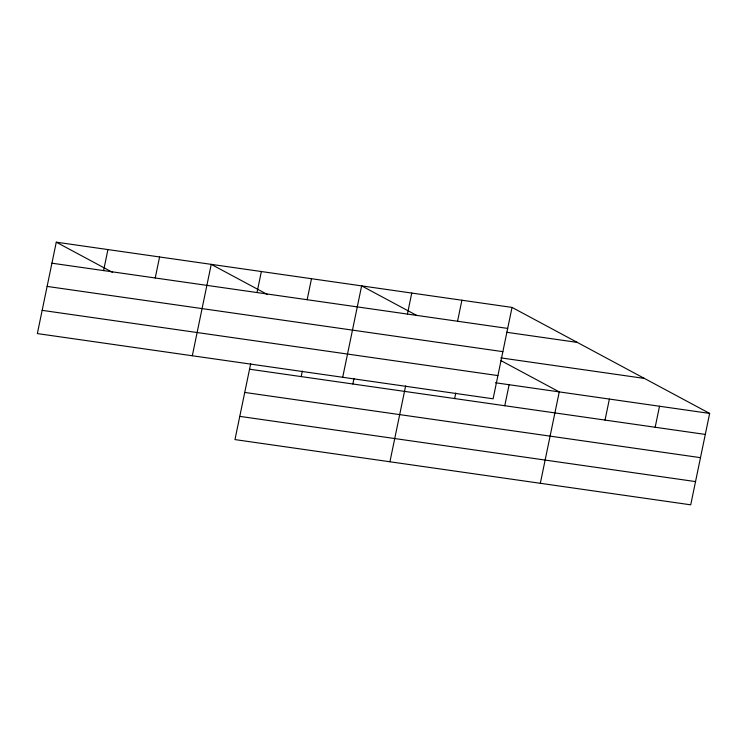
<?xml version="1.0" encoding="UTF-8"?>
<svg xmlns="http://www.w3.org/2000/svg" width="747" height="747" viewBox="0 0 747 747"><rect width="100%" height="100%" fill="white"/><g stroke="black" fill="none" stroke-linecap="round" stroke-linejoin="round"><path stroke-width="1.12" d="M56.277 242.177L37.35 333.582L493.104 398.805L512.031 307.409L56.277 242.177L112.601 272.394M103.581 270.582L107.932 249.573M155.227 277.977L159.578 256.968M192.306 355.759L211.233 264.354L267.557 294.57M257.015 292.544L261.366 271.534M250.693 363.677L234.969 439.591L690.723 504.823L709.65 413.418L512.031 307.409M307.148 299.715L311.499 278.706M301.2 376.6L302.339 371.072M342.705 377.282L361.632 285.877L416.966 315.561M352.845 383.986L353.994 378.458M407.414 314.067L411.765 293.057M389.925 461.767L405.649 385.854M457.547 321.247L461.898 300.229M454.634 398.562L455.782 393.025M504.767 405.733L509.118 384.714M540.324 483.3L559.251 391.895L500.957 360.624M605.033 420.085L609.384 399.066M655.166 427.256L659.517 406.247M51.926 263.196L507.68 328.419M506.606 332.275L577.244 342.387M47.117 286.418L502.871 351.65M500.873 357.888L644.437 378.43M42.159 310.35L497.913 375.582M495.448 382.763L709.65 413.418M249.545 369.205L705.299 434.427M244.736 392.436L700.49 457.659M239.778 416.368L695.532 481.591"/></g></svg>
